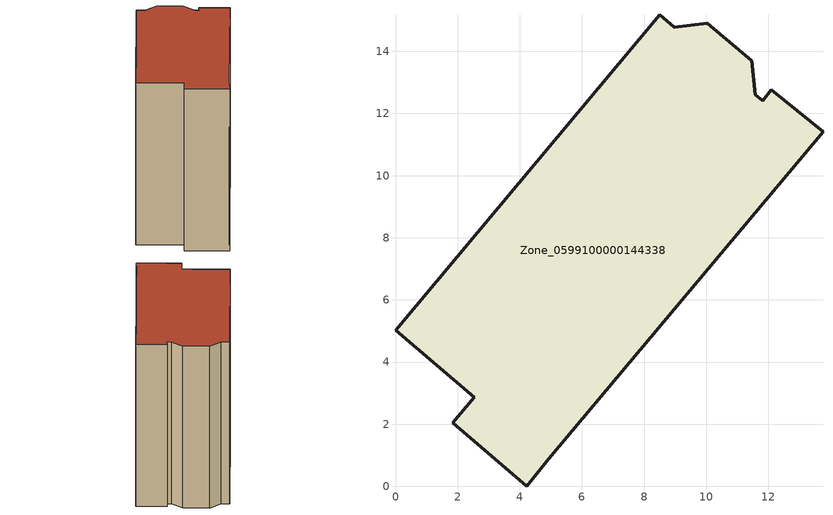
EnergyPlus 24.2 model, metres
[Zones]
Zone_0599100000144338
 floor ground (C_G): 2.53,2.86 0,5.02 8.5,15.18 8.97,14.78 10.04,14.9 11.46,13.7 11.58,12.61 11.82,12.41 12.1,12.76 13.76,11.41 4.94,0.89 4.23,0 1.85,2.04 z0
 wall outside (C_F): 11.82,12.41 11.58,12.61 11.46,13.7 10.04,14.9 8.97,14.78 8.5,15.18 0,5.02 2.53,2.86 1.85,2.04 4.23,0 4.94,0.89 13.76,11.41 12.1,12.76 11.82,12.41 z0:12.02
 roof outside (C_R): 4.94,0.89 13.76,11.41 12.1,12.76 11.82,12.41 11.58,12.61 11.46,13.7 10.04,14.9 8.97,14.78 8.5,15.18 0,5.02 2.53,2.86 1.85,2.04 4.23,0 z12.02
[BUILDING]
Pand.0599100000144338: North Axis=0; Terrain=City; Loads Convergence Tolerance Value=0.04; Temperature Convergence Tolerance Value=0.4; Solar Distribution=FullExterior; Maximum Number of Warmup Days=25; Minimum Number of Warmup Days=1
[Site:Location]
Rotterdam.The.Hague.AP_ZH_NLD Design_Conditions: Latitude=51.96; Longitude=4.45; Time Zone=1; Elevation=-4.5
[SITE:GROUNDTEMPERATURE:BUILDINGSURFACE]
18, 18, 18, 18, 18, 18, 18, 18, 18, 18, 18, 18
[MATERIAL] Thermal Absorptance=0.9; Solar Absorptance=0.7; Visible Absorptance=0.7
Name | Roughness | Thickness | Conductivity | Density | Specific Heat
G.TI.1946 | MediumSmooth | 0.15 | 1 | 540 | 1210
F.TI.1946 | Rough | 0.3 | 0.857143 | 1920 | 840
R.TI.1946 | MediumRough | 0.2 | 0.1 | 1500 | 1000
[CONSTRUCTION]
C_G: G.TI.1946
C_F: F.TI.1946
C_R: R.TI.1946
[ZONE]
Zone_0599100000144338: Type=1; Multiplier=1; Ceiling Height=Autocalculate; Volume=Autocalculate; Floor Area=autocalculate; Part of Total Floor Area=Yes
[ZONEINFILTRATION:DESIGNFLOWRATE]
Infil_Zone_0599100000144338: Zone or ZoneList or Space or SpaceList=Zone_0599100000144338; Schedule=AlwaysOn; Design Flow Rate Calculation Method=Flow/Area; Flow Rate per Floor Area=0.003; Constant Term Coefficient=1; Temperature Term Coefficient=0; Velocity Term Coefficient=0; Velocity Squared Term Coefficient=0
[HVACTEMPLATE:ZONE:IDEALLOADSAIRSYSTEM]
Zone_0599100000144338: Maximum Heating Supply Air Temperature=50; Minimum Cooling Supply Air Temperature=13; Maximum Heating Supply Air Humidity Ratio=0.0156; Minimum Cooling Supply Air Humidity Ratio=0.0077; Heating Limit=NoLimit; Cooling Limit=NoLimit; Dehumidification Control Type=ConstantSensibleHeatRatio; Cooling Sensible Heat Ratio=0.7; Dehumidification Setpoint=60; Humidification Control Type=None; Humidification Setpoint=30; Outdoor Air Method=None; Outdoor Air Flow Rate per Person=0.00944; Outdoor Air Flow Rate per Zone Floor Area=0; Outdoor Air Flow Rate per Zone=0; Demand Controlled Ventilation Type=None; Outdoor Air Economizer Type=NoEconomizer; Heat Recovery Type=None; Sensible Heat Recovery Effectiveness=0.7; Latent Heat Recovery Effectiveness=0.65
[ZONECONTROL:THERMOSTAT]
ThermostatControl_Zone_0599100000144338: Zone or ZoneList=Zone_0599100000144338; Control Type Schedule=DualSetpointControlType; Control 1=Thermostat_Zone_0599100000144338; Temperature Difference Between Cutout And Setpoint=0
[THERMOSTATSETPOINT:DUALSETPOINT]
Thermostat_Zone_0599100000144338: Heating Setpoint Temperature Schedule=HeatingSetpoint_Zone_0599100000144338; Cooling Setpoint Temperature Schedule=CoolingSetpoint_Zone_0599100000144338
[SCHEDULE:COMPACT]
HeatingSetpoint_Zone_0599100000144338: Through: 12/31, For: AllDays, Until: 24:00, 21
CoolingSetpoint_Zone_0599100000144338: Through: 12/31, For: AllDays, Until: 24:00, 24
DualSetpointControlType: Through: 12/31, For: AllDays, Until: 24:00, 4
AlwaysOn: Through: 12/31, For: AllDays, Until: 24:00, 1
